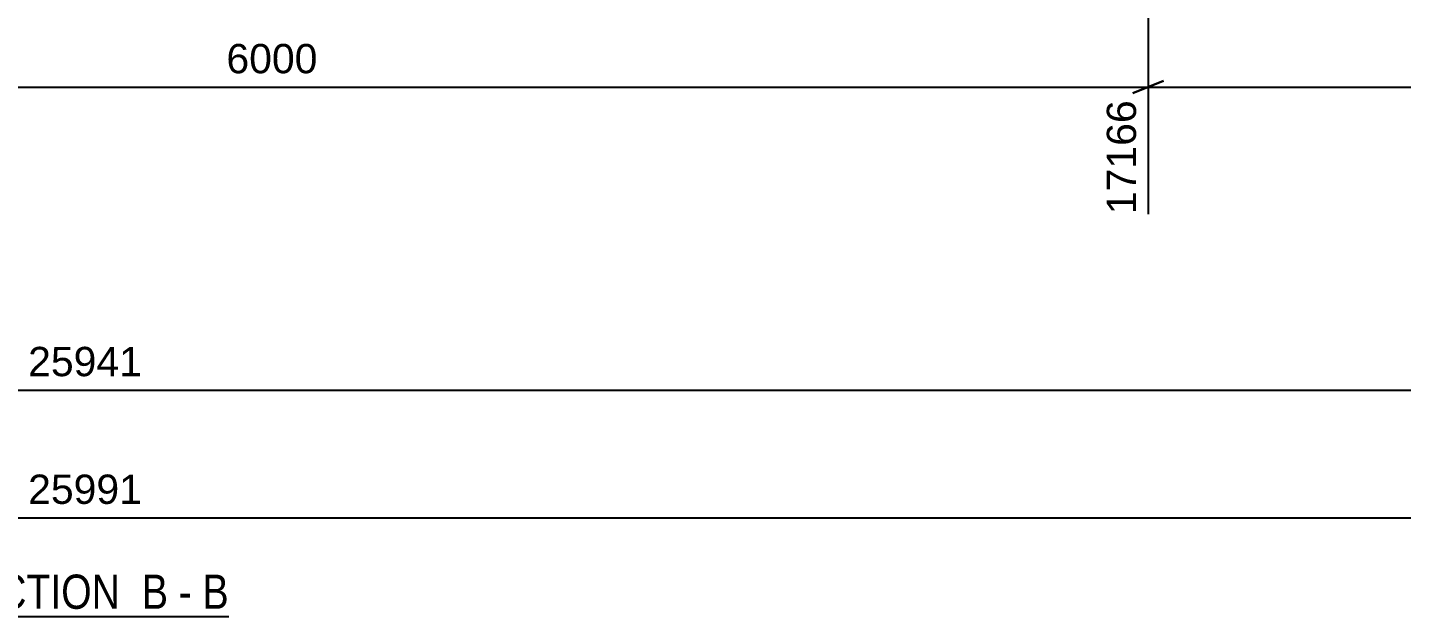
# Model space of a CAD drawing. Header units: millimetres. Extents: x -2250 to 594, y 0 to 1057.
# Drawn here: x -819.2 to -684.8, y 318.4 to 376 of the extents above; entities that cross this region are included whole.
import ezdxf

# ---------------------------------------------------------------- set-up
doc = ezdxf.new("R2010")
doc.units = ezdxf.units.MM
doc.styles.add('Arial', font='ARIAL.TTF', dxfattribs={"height": 0.2})
doc.styles.add('Arial Narrow', font='ARIALN.TTF', dxfattribs={"height": 0.2})

# ---------------------------------------------------------------- blocks, each defined once
blk = doc.blocks.new('Unknown-761553754-12 - 3871')
at = {"color": 6, "linetype": 'Continuous'}
blk.add_line((-827.15, 318.43), (-799.5, 318.43), dxfattribs=at)
at = {"color": 0, "linetype": 'Continuous'}
for points in [[(-809.04, 319.18), (-809.04, 322.68), (-827.15, 322.68), (-827.15, 319.18)], [(-805.44, 319.18), (-805.44, 322.68), (-807.99, 322.68), (-807.99, 319.18)], [(-803.11, 319.18), (-803.11, 322.68), (-804.39, 322.68), (-804.39, 319.18)], [(-799.5, 319.18), (-799.5, 322.68), (-802.06, 322.68), (-802.06, 319.18)]]:
    blk.add_wipeout(points, dxfattribs=at)
at = {"color": 7, "linetype": 'Continuous', "style": 'Arial Narrow'}
for s, p in [('SECTION ', (-827.15, 319.18)), ('B', (-807.99, 319.18)), ('B', (-802.06, 319.18)), ('-', (-804.39, 319.18))]:
    blk.add_text(s, height=3.34, dxfattribs=at).set_placement(p)
blk = doc.blocks.new('StraightDimension-761553754-4264 - 3871')
at = {"color": 7, "linetype": 'Continuous'}
for p, q in [((-709.57, 430.14), (-709.57, 357.74)), ((-708.07, 370.76), (-711.07, 369.56)), ((-709.57, 370.16), (-538.14, 370.16))]:
    blk.add_line(p, q, dxfattribs=at)
blk = doc.blocks.new('StraightDimension-761553754-4172 - 3871')
at = {"color": 7, "linetype": 'Continuous'}
blk.add_line((-1161.7, 328.08), (-465.41, 328.08), dxfattribs=at)
at = {"color": 0}
blk.add_wipeout([(-807.4, 328.83), (-807.4, 333.03), (-819.72, 333.03), (-819.72, 328.83)], dxfattribs=at)
at = {"color": 3, "style": 'Arial'}
blk.add_text('25991', height=2.865, dxfattribs=at).set_placement((-819.12, 329.43))
blk = doc.blocks.new('StraightDimension-761553754-4190 - 3871')
at = {"color": 7, "linetype": 'Continuous'}
blk.add_line((-1160.98, 340.56), (-466.13, 340.56), dxfattribs=at)
at = {"color": 0}
blk.add_wipeout([(-807.4, 341.31), (-807.4, 345.51), (-819.72, 345.51), (-819.72, 341.31)], dxfattribs=at)
at = {"color": 3, "style": 'Arial'}
blk.add_text('25941', height=2.865, dxfattribs=at).set_placement((-819.12, 341.91))
blk = doc.blocks.new('StraightDimension-761553754-4254 - 3871')
at = {"color": 7, "linetype": 'Continuous'}
for p, q in [((-709.57, 430.14), (-709.57, 357.74)), ((-881, 370.16), (-709.57, 370.16)), ((-711.07, 369.56), (-708.07, 370.76))]:
    blk.add_line(p, q, dxfattribs=at)
at = {"color": 0}
blk.add_wipeout([(-790.24, 370.91), (-790.24, 375.11), (-800.33, 375.11), (-800.33, 370.91)], dxfattribs=at)
at = {"color": 3, "style": 'Arial'}
blk.add_text('6000', height=2.865, dxfattribs=at).set_placement((-799.73, 371.51))
at = {"color": 0, "linetype": 'Continuous'}
blk.add_wipeout([(-710.17, 369.46), (-714.37, 369.46), (-714.37, 357.14), (-710.17, 357.14)], dxfattribs=at)
at = {"color": 3, "linetype": 'Continuous', "style": 'Arial'}
blk.add_text('17166', height=2.865, rotation=90.0002, dxfattribs=at).set_placement((-710.77, 357.74))

msp = doc.modelspace()

# ---------------------------------------------------------------- block references
for name in ['StraightDimension-761553754-4264 - 3871', 'Unknown-761553754-12 - 3871']:
    msp.add_blockref(name, (0, 0))

# ---------------------------------------------------------------- next in the draw order: block references
msp.add_blockref('StraightDimension-761553754-4172 - 3871', (0, 0))

# ---------------------------------------------------------------- next in the draw order: block references
msp.add_blockref('StraightDimension-761553754-4190 - 3871', (0, 0))

# ---------------------------------------------------------------- next in the draw order: block references
msp.add_blockref('StraightDimension-761553754-4254 - 3871', (0, 0))

doc.saveas('drawing.dxf')
